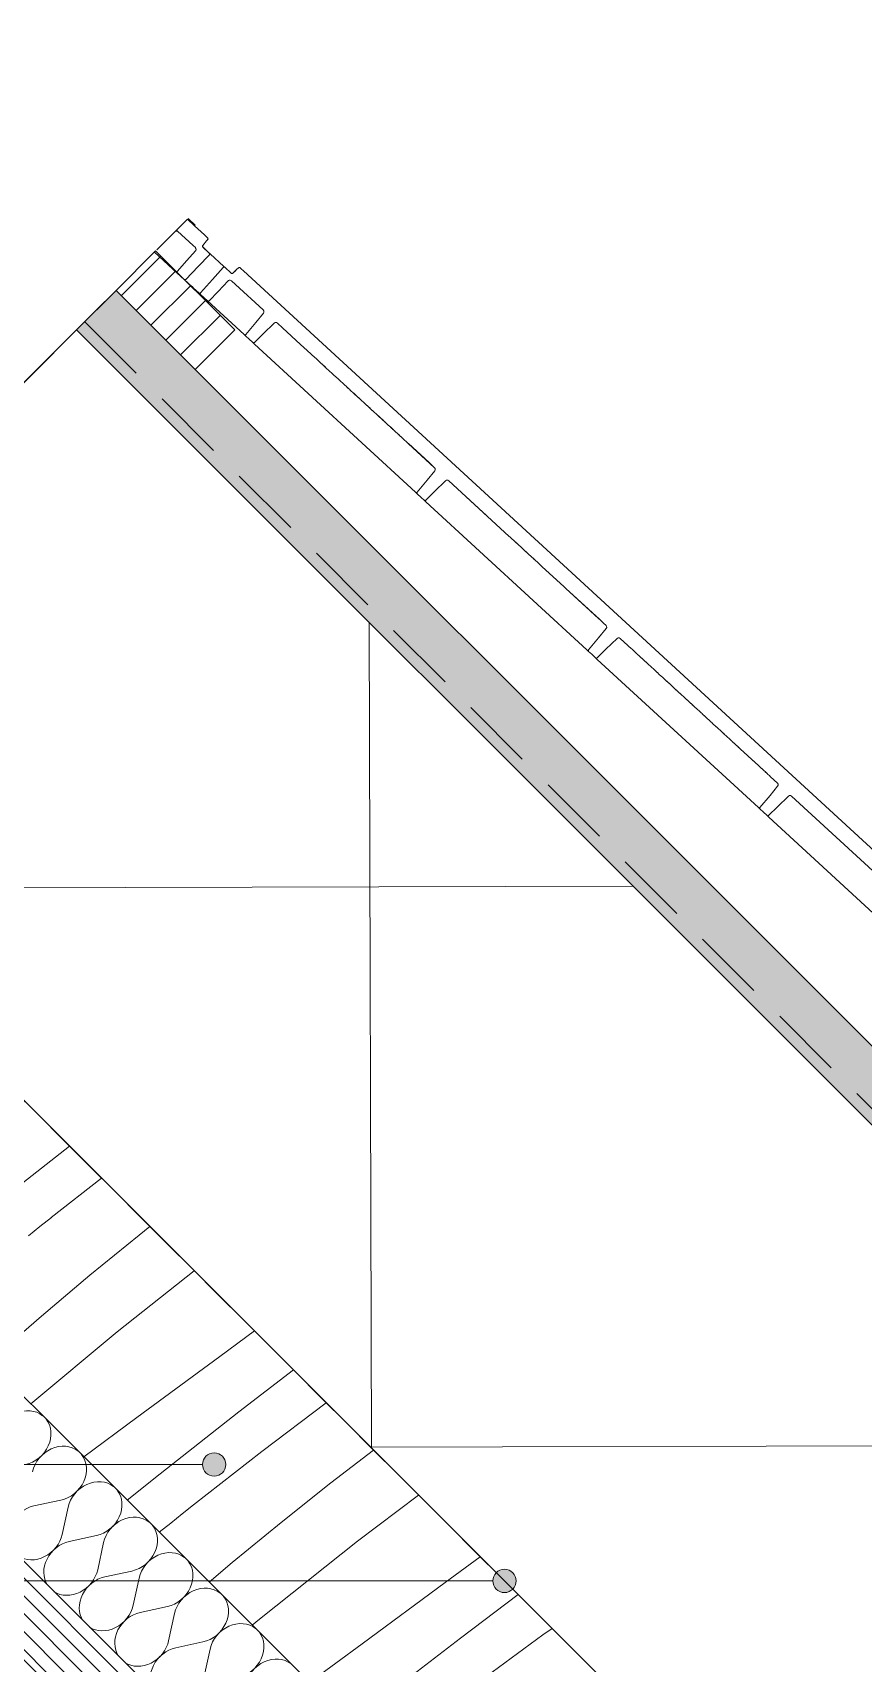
# Paper-space layout 'd-08 roof detail ' of a CAD drawing. Header units: millimetres. Extents: x 10 to 200, y 11 to 232.
# Drawn here: x 86.9 to 122.5, y 162.1 to 232.2 of the extents above; entities that cross this region are included whole.
import ezdxf
from ezdxf.xclip import XClip

# ---------------------------------------------------------------- set-up
doc = ezdxf.new("R2010")
doc.units = ezdxf.units.MM
doc.header["$MEASUREMENT"] = 0
doc.header["$XCLIPFRAME"] = 0
doc.linetypes.add('Streeplijn', pattern=[4.687, 3.125, -1.562])
doc.linetypes.add('Wipeout_Contour', pattern=[1000, 0, -1000])
for name, color, linetype in [('#01', 7, 'Continuous'), ('Info - 1_50_100', 7, 'Continuous'), ('Info - 1_5_10', 7, 'Continuous')]:
    doc.layers.add(name, color=color, linetype=linetype)

# ---------------------------------------------------------------- blocks, each defined once
blk = doc.blocks.new('*X3')
at = {"layer": 'Info - 1_50_100', "color": 9, "linetype": 'Continuous', "lineweight": 0}
for p, q in [((86.264, 182.63), (88.467, 184.365)), ((87.689, 181.302), (89.847, 182.985)), ((86.713, 180.515), (87.202, 180.905)), ((87.202, 180.905), (87.693, 181.294)), ((91.456, 180.544), (91.92, 180.912)), ((89.351, 178.818), (91.456, 180.544)), ((87.271, 177.061), (89.351, 178.818)), ((90.518, 176.38), (93.825, 179.007)), ((85.218, 175.273), (87.271, 177.061)), ((86.813, 173.291), (90.518, 176.38)), ((94.929, 175.332), (96.41, 176.422)), ((91.359, 172.703), (94.929, 175.332)), ((95.745, 172.951), (98.081, 174.751)), ((96.729, 171.252), (99.488, 173.344)), ((89.081, 171.023), (91.359, 172.703)), ((92.367, 170.29), (95.745, 172.951)), ((93.792, 168.962), (96.729, 171.252)), ((99.69, 169.897), (101.523, 171.309)), ((90.953, 169.151), (92.367, 170.29)), ((97.559, 168.204), (99.69, 169.897)), ((93.305, 168.565), (93.796, 168.954)), ((100.841, 167.392), (103.459, 169.373)), ((92.327, 167.784), (92.816, 168.175)), ((92.816, 168.175), (93.305, 168.565)), ((95.454, 166.478), (97.559, 168.204)), ((96.621, 164.04), (100.841, 167.392)), ((104.603, 165.619), (106.107, 166.725)), ((94.463, 165.641), (95.454, 166.478)), ((101.032, 162.991), (104.603, 165.619)), ((105.254, 163.236), (107.729, 165.102)), ((96.318, 163.786), (96.621, 164.04)), ((101.848, 160.611), (105.254, 163.236)), ((105.799, 161.162), (108.797, 163.371)), ((108.797, 163.371), (109.184, 163.648)), ((98.775, 161.329), (101.032, 162.991))]:
    blk.add_line(p, q, dxfattribs=at)
blk = doc.blocks.new('*X4')
at = {"layer": 'Info - 1_50_100', "color": 9, "linetype": 'Continuous', "lineweight": 0}
for p, q in [((86.939, 168.907), (88.107, 169.161)), ((88.158, 167.688), (88.412, 168.856)), ((88.463, 167.383), (89.631, 167.637)), ((89.682, 166.165), (89.936, 167.333)), ((89.986, 165.86), (91.154, 166.114)), ((91.205, 164.641), (91.459, 165.809)), ((91.51, 164.337), (92.678, 164.591)), ((92.729, 163.118), (92.982, 164.286)), ((93.033, 162.813), (94.201, 163.067)), ((94.252, 161.594), (94.506, 162.762))]:
    blk.add_line(p, q, dxfattribs=at)
for centre, start_param, end_param in [((86.508, 171.827), 0.097204, 2.214297), ((86.508, 171.827), 4.068888, 6.185981), ((88.031, 170.304), 0.097204, 2.214297), ((88.031, 170.304), 4.068888, 6.185981), ((89.555, 168.78), 0.097204, 2.214297), ((89.555, 168.78), 4.068888, 6.185981), ((87.015, 167.764), 0.927295, 2.955473), ((91.078, 167.257), 0.097204, 2.214297), ((87.015, 167.764), 3.327712, 5.35589), ((91.078, 167.257), 4.068888, 6.185981), ((88.539, 166.241), 0.927295, 2.955473), ((92.602, 165.733), 0.097204, 2.214297), ((88.539, 166.241), 3.327712, 5.35589), ((92.602, 165.733), 4.068888, 6.185981), ((90.062, 164.717), 0.927295, 2.955473), ((94.125, 164.21), 0.097204, 2.214297), ((90.062, 164.717), 3.327712, 5.35589), ((94.125, 164.21), 4.068888, 6.185981), ((91.586, 163.194), 0.927295, 2.955473), ((95.649, 162.686), 0.097204, 2.214297), ((95.649, 162.686), 4.068888, 6.185981), ((91.586, 163.194), 3.327712, 5.35589), ((93.109, 161.67), 0.927295, 2.955473), ((97.172, 161.163), 0.097204, 2.214297)]:
    blk.add_ellipse(centre, major_axis=(0.889, 0.889), ratio=0.85707, start_param=start_param, end_param=end_param, dxfattribs=at)
blk = doc.blocks.new('Drawing_2_1', base_point=(-4954.521, -1.723))
at = {"color": 254, "linetype": 'Wipeout_Contour', "lineweight": 0, "ltscale": 846.702733}
blk.add_wipeout([(10, 88.977), (200, 88.977), (200, 232.183), (10, 232.183)], dxfattribs=at)
at = {"layer": '#01', "linetype": 'Continuous', "lineweight": 0, "true_color": 0x000000}
for points in [[(94.181, 170.688), (94.219, 170.497), (94.328, 170.335), (94.49, 170.226), (94.681, 170.188), (94.873, 170.226), (95.035, 170.335), (95.143, 170.497), (95.181, 170.688), (95.143, 170.879), (95.035, 171.042), (94.873, 171.15), (94.681, 171.188), (94.49, 171.15), (94.328, 171.042), (94.219, 170.879)], [(106.644, 165.688), (106.682, 165.497), (106.79, 165.335), (106.952, 165.226), (107.144, 165.188), (107.335, 165.226), (107.497, 165.335), (107.606, 165.497), (107.644, 165.688), (107.606, 165.879), (107.497, 166.042), (107.335, 166.15), (107.144, 166.188), (106.952, 166.15), (106.79, 166.042), (106.682, 165.879)]]:
    blk.add_hatch(color=18, dxfattribs=at).paths.add_polyline_path(points)
at = {"layer": 'Info - 1_50_100', "linetype": 'Continuous', "lineweight": 0, "true_color": 0xffffff}
blk.add_hatch(color=7, dxfattribs=at).paths.add_polyline_path([(88.776, 219.412), (177.235, 130.952), (178.932, 132.649), (90.473, 221.109)])
at = {"layer": 'Info - 1_50_100', "linetype": 'Continuous', "lineweight": 0, "true_color": 0x000000}
h = blk.add_hatch(dxfattribs=at)
h.set_pattern_fill('415_Isolatie_ruit_0001', color=18, style=0, pattern_type=2)
h.set_pattern_definition([(90.152, (125.413, 147.419), (23.936, 0.0634), []), (180.152, (125.413, 147.419), (-0.064, 24.0634), [])])
h.paths.add_polyline_path([(71.098, 201.734), (159.557, 113.275), (177.235, 130.952), (88.776, 219.412)])
h = blk.add_hatch(dxfattribs=at)
h.set_pattern_fill('930_Lijnen_vert_200_0001', color=18, style=0, pattern_type=2)
h.set_pattern_definition([(315, (108.5661, 129.8994), (0.3850825, 0.3850825), [])])
h.paths.add_polyline_path([(59.077, 189.713), (147.536, 101.254), (149.658, 103.375), (61.199, 191.834)])
at = {"layer": 'Info - 1_5_10', "linetype": 'Continuous', "lineweight": 0, "true_color": 0x99a3a6}
h = blk.add_hatch(dxfattribs=at)
h.set_pattern_fill('310_Naaldhout__01__0001', color=253, style=0, pattern_type=2)
h.set_pattern_definition([(45, (-4954.5206, -1.72305), (-0.6363961, 0.6363961), [])])
h.paths.add_polyline_path([(92.17, 222.806), (90.473, 221.109), (93.867, 217.715), (95.564, 219.412)])
at = {"layer": '#01', "color": 9, "linetype": 'Continuous', "lineweight": 0}
for p, q in [((94.181, 170.688), (58.855, 170.688)), ((106.644, 165.688), (58.855, 165.688))]:
    blk.add_line(p, q, dxfattribs=at)
at = {"layer": '#01', "color": 1, "linetype": 'Continuous', "lineweight": 0}
for centre in [(94.681, 170.688), (107.144, 165.688)]:
    blk.add_circle(centre, 0.5, dxfattribs=at)
at = {"layer": 'Info - 1_50_100', "color": 5, "linetype": 'Streeplijn', "lineweight": 0}
blk.add_line((59.077, 189.713), (93.535, 224.171), dxfattribs=at)
at = {"layer": 'Info - 1_50_100', "color": 1, "linetype": 'Continuous', "lineweight": 0}
for p, q in [((93.84, 223.89), (93.535, 224.171)), ((93.564, 224.2), (93.868, 223.92)), ((93.024, 223.658), (93.023, 223.658)), ((93.102, 223.66), (93.061, 223.697)), ((93.102, 223.66), (93.776, 223.039)), ((93.84, 223.89), (93.868, 223.92)), ((93.84, 223.89), (94.272, 223.493)), ((92.12, 222.756), (93.098, 221.856)), ((93.508, 222.39), (93.881, 222.809)), ((93.887, 222.929), (93.874, 222.949)), ((93.904, 222.855), (93.893, 222.833)), ((93.901, 222.906), (93.903, 222.882)), ((94.179, 223.018), (94.182, 223.023)), ((94.181, 222.993), (94.181, 222.999)), ((94.192, 222.977), (94.195, 222.972)), ((94.195, 222.972), (94.459, 222.729)), ((94.195, 222.972), (94.277, 222.896)), ((94.195, 222.972), (94.26, 222.912)), ((94.26, 222.912), (94.264, 222.909)), ((94.264, 222.909), (94.262, 222.91)), ((94.262, 222.91), (94.275, 222.898)), ((94.277, 222.896), (94.28, 222.893)), ((94.28, 222.893), (94.299, 222.876)), ((94.299, 222.876), (94.307, 222.869)), ((94.299, 222.876), (94.303, 222.872)), ((94.303, 222.872), (94.345, 222.834)), ((94.345, 222.834), (94.353, 222.826)), ((94.353, 222.826), (94.359, 222.821)), ((94.383, 223.274), (94.408, 223.304)), ((94.41, 223.309), (94.418, 223.327)), ((94.417, 223.352), (94.418, 223.333)), ((94.48, 222.71), (94.472, 222.717)), ((94.472, 222.717), (94.479, 222.706)), ((94.501, 222.69), (94.48, 222.71)), ((94.487, 222.668), (94.481, 222.657)), ((94.486, 222.694), (94.487, 222.682)), ((94.536, 222.658), (94.501, 222.69)), ((94.582, 222.615), (94.536, 222.658)), ((94.639, 222.563), (94.582, 222.615)), ((94.606, 221.581), (95.067, 222.1)), ((94.702, 222.505), (94.639, 222.563)), ((94.77, 222.442), (94.702, 222.505)), ((94.84, 222.378), (94.77, 222.442)), ((94.908, 222.316), (94.84, 222.378)), ((94.972, 222.257), (94.908, 222.316)), ((95.028, 222.205), (94.972, 222.257)), ((95.074, 222.162), (95.028, 222.205)), ((95.067, 222.1), (95.077, 222.107)), ((95.109, 222.13), (95.074, 222.162)), ((95.101, 222.115), (95.089, 222.115)), ((95.131, 222.111), (95.109, 222.13)), ((95.126, 222.11), (95.115, 222.116)), ((95.138, 222.104), (95.131, 222.111)), ((95.729, 222.088), (95.743, 222.097)), ((95.767, 222.101), (95.75, 222.101)), ((95.79, 222.093), (95.775, 222.101)), ((95.847, 222.044), (95.945, 221.954)), ((93.083, 221.902), (93.089, 221.913)), ((93.084, 221.889), (93.085, 221.877)), ((93.098, 221.856), (93.092, 221.866)), ((93.395, 221.582), (93.254, 221.712)), ((93.395, 221.582), (93.402, 221.576)), ((93.402, 221.576), (93.422, 221.558)), ((93.407, 221.576), (93.417, 221.571)), ((93.422, 221.558), (93.454, 221.528)), ((93.442, 221.571), (93.431, 221.571)), ((93.453, 221.578), (93.442, 221.571)), ((93.454, 221.528), (93.498, 221.488)), ((93.498, 221.488), (93.551, 221.439)), ((93.551, 221.439), (93.612, 221.383)), ((93.612, 221.383), (93.678, 221.322)), ((93.678, 221.322), (93.746, 221.259)), ((95.3, 221.535), (95.279, 221.522)), ((95.347, 221.55), (95.323, 221.549)), ((95.42, 221.527), (95.398, 221.538)), ((95.433, 221.839), (95.438, 221.837)), ((95.457, 221.837), (95.463, 221.837)), ((95.48, 221.847), (95.484, 221.849)), ((95.645, 222.007), (95.484, 221.849)), ((95.593, 221.956), (95.484, 221.849)), ((95.532, 221.895), (95.484, 221.849)), ((95.484, 221.849), (95.494, 221.859)), ((95.494, 221.859), (95.503, 221.868)), ((95.593, 221.368), (96.785, 220.27)), ((95.945, 221.954), (121.099, 198.806)), ((93.746, 221.259), (93.815, 221.196)), ((93.815, 221.196), (93.88, 221.136)), ((93.88, 221.136), (93.941, 221.08)), ((93.941, 221.08), (93.994, 221.031)), ((93.994, 221.031), (94.038, 220.991)), ((94.038, 220.991), (94.07, 220.961)), ((94.07, 220.961), (94.09, 220.943)), ((94.088, 220.993), (94.082, 220.983)), ((94.083, 220.969), (94.084, 220.958)), ((94.09, 220.943), (94.097, 220.936)), ((94.097, 220.936), (94.091, 220.946)), ((94.097, 220.936), (94.238, 220.807)), ((94.394, 220.663), (95.967, 219.215)), ((94.406, 220.657), (94.416, 220.651)), ((94.429, 220.652), (94.441, 220.652)), ((94.463, 220.665), (94.453, 220.659)), ((94.85, 221.071), (94.463, 220.665)), ((96.813, 220.228), (96.785, 220.27)), ((96.795, 220.133), (96.794, 220.132)), ((96.795, 220.133), (96.816, 220.178)), ((96.816, 220.178), (96.813, 220.228)), ((95.967, 219.215), (96.04, 219.148)), ((96.407, 218.874), (96.782, 219.241)), ((97.301, 219.731), (97.258, 219.706)), ((97.351, 219.732), (97.301, 219.731)), ((97.395, 219.708), (97.351, 219.732)), ((97.615, 219.506), (97.395, 219.708)), ((97.395, 219.708), (97.613, 219.509)), ((97.613, 219.509), (97.395, 219.708)), ((97.615, 219.506), (98.394, 218.79)), ((96.03, 219.203), (96.025, 219.193)), ((96.026, 219.18), (96.027, 219.169)), ((96.027, 219.169), (96.033, 219.16)), ((96.17, 219.028), (96.04, 219.148)), ((96.412, 218.806), (96.34, 218.873)), ((96.34, 218.873), (96.349, 218.868)), ((96.375, 218.861), (96.386, 218.862)), ((96.398, 218.868), (96.407, 218.874)), ((96.412, 218.806), (103.326, 212.444)), ((98.979, 218.251), (98.978, 218.251)), ((99.016, 218.217), (99.04, 218.195)), ((99.305, 217.951), (99.455, 217.813)), ((99.352, 217.908), (99.466, 217.803)), ((99.65, 217.634), (99.723, 217.567)), ((99.726, 217.563), (99.723, 217.567)), ((99.73, 217.56), (99.726, 217.563)), ((99.776, 217.518), (99.73, 217.56)), ((99.776, 217.518), (99.775, 217.519)), ((100.033, 217.281), (100.001, 217.311)), ((100.279, 217.055), (100.033, 217.281)), ((100.364, 216.977), (100.359, 216.982)), ((100.365, 216.976), (100.363, 216.978)), ((100.363, 216.978), (100.364, 216.977)), ((100.363, 216.977), (100.367, 216.974)), ((100.367, 216.974), (100.365, 216.976)), ((100.374, 216.968), (100.368, 216.973)), ((100.375, 216.967), (100.374, 216.968)), ((100.375, 216.967), (100.375, 216.966)), ((100.38, 216.962), (100.376, 216.966)), ((100.391, 216.952), (100.38, 216.962)), ((100.38, 216.962), (100.38, 216.962)), ((100.392, 216.951), (100.382, 216.96)), ((100.383, 216.959), (100.383, 216.96)), ((100.392, 216.951), (100.384, 216.958)), ((100.411, 216.933), (100.392, 216.951)), ((100.392, 216.951), (100.411, 216.934)), ((100.411, 216.934), (100.392, 216.951)), ((100.402, 216.942), (100.392, 216.951)), ((100.392, 216.951), (100.401, 216.942)), ((100.401, 216.942), (100.392, 216.951)), ((100.401, 216.943), (100.419, 216.926)), ((100.41, 216.934), (100.467, 216.882)), ((100.419, 216.926), (100.419, 216.926)), ((100.42, 216.925), (100.449, 216.899)), ((100.42, 216.925), (100.439, 216.907)), ((100.42, 216.925), (100.429, 216.917)), ((100.439, 216.908), (100.429, 216.917)), ((100.467, 216.882), (100.485, 216.866)), ((100.52, 216.833), (100.485, 216.866)), ((100.485, 216.866), (100.512, 216.84)), ((100.485, 216.866), (100.504, 216.848)), ((100.485, 216.866), (100.504, 216.848)), ((100.485, 216.866), (100.486, 216.865)), ((100.673, 216.692), (100.687, 216.679)), ((100.687, 216.679), (100.68, 216.686)), ((100.689, 216.677), (100.687, 216.679)), ((100.696, 216.671), (100.848, 216.531)), ((100.705, 216.663), (100.848, 216.531)), ((100.848, 216.531), (100.848, 216.531)), ((100.853, 216.527), (100.85, 216.529)), ((100.856, 216.524), (100.853, 216.527)), ((100.856, 216.524), (100.854, 216.526)), ((100.854, 216.526), (100.856, 216.524)), ((100.86, 216.52), (100.857, 216.523)), ((100.863, 216.518), (100.858, 216.522)), ((100.858, 216.522), (100.861, 216.519)), ((100.86, 216.52), (100.87, 216.511)), ((100.86, 216.52), (100.868, 216.513)), ((100.86, 216.52), (100.865, 216.516)), ((100.861, 216.519), (100.86, 216.52)), ((100.865, 216.516), (100.863, 216.518)), ((100.866, 216.515), (100.875, 216.507)), ((100.866, 216.515), (100.873, 216.508)), ((100.866, 216.515), (100.871, 216.51)), ((100.871, 216.511), (100.878, 216.503)), ((100.871, 216.511), (100.877, 216.505)), ((100.873, 216.508), (100.88, 216.502)), ((100.875, 216.507), (100.875, 216.507)), ((100.88, 216.502), (100.878, 216.503)), ((100.879, 216.502), (100.881, 216.501)), ((100.885, 216.498), (100.883, 216.499)), ((100.885, 216.497), (100.884, 216.498)), ((100.884, 216.498), (100.885, 216.498)), ((100.929, 216.456), (100.928, 216.458)), ((100.937, 216.449), (100.935, 216.451)), ((100.935, 216.451), (100.938, 216.448)), ((100.938, 216.448), (100.937, 216.449)), ((101.179, 216.226), (100.938, 216.448)), ((101.179, 216.226), (101.187, 216.219)), ((101.187, 216.219), (101.19, 216.217)), ((101.19, 216.217), (101.187, 216.219)), ((101.2, 216.207), (101.196, 216.211)), ((101.205, 216.203), (101.2, 216.207)), ((101.223, 216.186), (101.214, 216.195)), ((101.228, 216.182), (101.223, 216.186)), ((101.232, 216.178), (101.228, 216.182)), ((101.228, 216.182), (101.241, 216.17)), ((101.241, 216.17), (101.236, 216.174)), ((101.245, 216.166), (101.241, 216.17)), ((101.249, 216.162), (101.245, 216.166)), ((101.249, 216.162), (101.258, 216.154)), ((101.258, 216.154), (101.254, 216.158)), ((101.262, 216.15), (101.258, 216.154)), ((101.278, 216.136), (101.262, 216.15)), ((101.262, 216.15), (101.287, 216.127)), ((101.274, 216.14), (101.27, 216.143)), ((101.278, 216.136), (101.274, 216.14)), ((101.281, 216.132), (101.278, 216.136)), ((101.287, 216.127), (101.281, 216.132)), ((101.308, 216.108), (101.287, 216.127)), ((101.306, 216.11), (101.292, 216.122)), ((101.306, 216.11), (101.303, 216.113)), ((101.314, 216.102), (101.306, 216.11)), ((101.311, 216.105), (101.314, 216.102)), ((101.318, 216.099), (101.314, 216.102)), ((101.323, 216.095), (101.318, 216.099)), ((101.325, 216.092), (101.323, 216.095)), ((101.328, 216.089), (101.325, 216.092)), ((101.331, 216.087), (101.328, 216.089)), ((101.338, 216.08), (101.331, 216.087)), ((101.335, 216.083), (101.338, 216.08)), ((101.34, 216.078), (101.338, 216.08)), ((101.343, 216.076), (101.34, 216.078)), ((101.374, 216.048), (101.343, 216.076)), ((101.352, 216.068), (101.35, 216.07)), ((101.382, 216.04), (101.352, 216.068)), ((101.386, 216.036), (101.359, 216.061)), ((101.359, 216.061), (101.359, 216.061)), ((101.467, 215.961), (101.479, 215.951)), ((101.467, 215.961), (101.476, 215.954)), ((101.481, 215.948), (101.49, 215.941)), ((101.493, 215.938), (101.504, 215.927)), ((101.493, 215.938), (101.501, 215.93)), ((101.507, 215.925), (101.516, 215.917)), ((101.531, 215.903), (101.519, 215.914)), ((101.519, 215.914), (101.527, 215.906)), ((101.67, 215.775), (101.667, 215.777)), ((101.677, 215.769), (101.67, 215.775)), ((101.672, 215.773), (101.677, 215.769)), ((101.679, 215.766), (101.687, 215.759)), ((101.687, 215.759), (101.687, 215.759)), ((101.698, 215.749), (101.69, 215.756)), ((101.694, 215.753), (101.698, 215.749)), ((101.702, 215.746), (101.707, 215.741)), ((101.707, 215.741), (101.718, 215.73)), ((101.718, 215.73), (101.71, 215.738)), ((101.713, 215.735), (101.718, 215.73)), ((101.726, 215.723), (101.718, 215.73)), ((101.721, 215.728), (101.726, 215.723)), ((101.758, 215.694), (101.729, 215.721)), ((101.729, 215.721), (101.729, 215.721)), ((101.729, 215.721), (101.758, 215.694)), ((101.736, 215.714), (101.739, 215.711)), ((101.739, 215.711), (101.766, 215.686)), ((101.739, 215.711), (101.775, 215.678)), ((101.775, 215.678), (101.897, 215.566)), ((101.784, 215.67), (101.901, 215.563)), ((101.897, 215.566), (101.897, 215.566)), ((101.901, 215.563), (101.901, 215.563)), ((101.904, 215.56), (101.907, 215.557)), ((101.913, 215.551), (101.907, 215.557)), ((101.913, 215.551), (101.91, 215.554)), ((101.91, 215.554), (101.913, 215.551)), ((101.919, 215.546), (101.924, 215.541)), ((101.919, 215.546), (101.923, 215.542)), ((101.923, 215.542), (101.921, 215.543)), ((101.924, 215.541), (101.926, 215.539)), ((101.93, 215.536), (101.928, 215.538)), ((101.93, 215.536), (101.935, 215.531)), ((101.934, 215.532), (101.93, 215.536)), ((101.93, 215.536), (101.932, 215.533)), ((101.935, 215.531), (101.934, 215.532)), ((101.945, 215.522), (101.938, 215.528)), ((101.938, 215.528), (101.942, 215.524)), ((101.942, 215.524), (101.94, 215.527)), ((101.946, 215.52), (101.945, 215.522)), ((101.996, 215.475), (101.992, 215.478)), ((101.992, 215.478), (102.001, 215.47)), ((101.993, 215.477), (101.996, 215.475)), ((101.996, 215.475), (101.997, 215.474)), ((102.009, 215.463), (102.006, 215.465)), ((102.006, 215.465), (102.008, 215.464)), ((102.01, 215.462), (102.009, 215.463)), ((102.014, 215.458), (102.01, 215.462)), ((102.021, 215.452), (102.016, 215.457)), ((102.024, 215.449), (102.021, 215.452)), ((102.111, 215.369), (102.024, 215.449)), ((102.024, 215.449), (102.024, 215.449)), ((102.255, 215.236), (102.257, 215.235)), ((102.261, 215.231), (102.259, 215.233)), ((102.26, 215.232), (102.259, 215.233)), ((102.261, 215.231), (102.26, 215.232)), ((102.262, 215.23), (102.261, 215.231)), ((102.263, 215.229), (102.262, 215.23)), ((102.265, 215.227), (102.263, 215.229)), ((102.266, 215.226), (102.265, 215.227)), ((102.267, 215.226), (102.266, 215.226)), ((102.269, 215.224), (102.267, 215.226)), ((102.273, 215.22), (102.269, 215.224)), ((102.27, 215.223), (102.273, 215.22)), ((102.281, 215.212), (102.273, 215.22)), ((102.273, 215.22), (102.277, 215.216)), ((102.277, 215.216), (102.281, 215.212)), ((102.287, 215.207), (102.281, 215.212)), ((102.282, 215.212), (102.285, 215.209)), ((102.285, 215.209), (102.287, 215.207)), ((102.294, 215.201), (102.287, 215.207)), ((102.287, 215.207), (102.291, 215.203)), ((102.291, 215.203), (102.294, 215.201)), ((102.292, 215.203), (102.294, 215.201)), ((102.297, 215.198), (102.294, 215.201)), ((102.294, 215.201), (102.297, 215.198)), ((102.302, 215.194), (102.297, 215.198)), ((102.297, 215.198), (102.302, 215.194)), ((102.302, 215.194), (102.304, 215.192)), ((102.306, 215.189), (102.304, 215.192)), ((102.311, 215.185), (102.306, 215.189)), ((102.31, 215.186), (102.315, 215.182)), ((102.315, 215.182), (102.314, 215.182)), ((102.314, 215.182), (102.32, 215.177)), ((102.32, 215.177), (102.325, 215.172)), ((102.326, 215.172), (102.33, 215.168)), ((102.334, 215.164), (102.33, 215.168)), ((102.341, 215.158), (102.334, 215.164)), ((102.334, 215.164), (102.342, 215.157)), ((102.339, 215.159), (102.342, 215.157)), ((102.349, 215.15), (102.342, 215.157)), ((102.342, 215.157), (102.353, 215.147)), ((102.35, 215.149), (102.347, 215.152)), ((102.348, 215.151), (102.35, 215.149)), ((102.352, 215.147), (102.35, 215.149)), ((102.354, 215.145), (102.352, 215.147)), ((102.364, 215.136), (102.354, 215.145)), ((102.359, 215.141), (102.357, 215.143)), ((102.37, 215.131), (102.359, 215.141)), ((102.359, 215.141), (102.373, 215.128)), ((102.361, 215.139), (102.373, 215.128)), ((102.378, 215.124), (102.364, 215.136)), ((102.364, 215.136), (102.382, 215.12)), ((102.399, 215.104), (102.405, 215.098)), ((102.414, 215.09), (102.42, 215.085)), ((102.439, 215.067), (102.429, 215.076)), ((102.445, 215.061), (102.439, 215.067)), ((102.462, 215.046), (102.455, 215.052)), ((102.472, 215.037), (102.464, 215.044)), ((102.478, 215.031), (102.472, 215.037)), ((102.485, 215.025), (102.49, 215.021)), ((102.497, 215.014), (102.492, 215.018)), ((102.52, 214.993), (102.5, 215.011)), ((102.516, 214.996), (102.5, 215.011)), ((102.523, 214.99), (102.542, 214.973)), ((102.542, 214.973), (102.523, 214.99)), ((102.559, 214.957), (102.545, 214.969)), ((102.577, 214.94), (102.562, 214.954)), ((102.577, 214.94), (102.58, 214.937)), ((102.584, 214.934), (102.597, 214.922)), ((102.602, 214.918), (102.618, 214.902)), ((102.618, 214.902), (102.602, 214.918)), ((102.623, 214.898), (102.636, 214.886)), ((102.651, 214.872), (102.64, 214.882)), ((102.656, 214.868), (102.666, 214.858)), ((102.67, 214.854), (102.687, 214.839)), ((102.67, 214.854), (102.683, 214.843)), ((102.691, 214.835), (102.703, 214.824)), ((102.722, 214.807), (102.707, 214.821)), ((102.727, 214.802), (102.722, 214.807)), ((102.741, 214.789), (102.736, 214.793)), ((102.749, 214.782), (102.746, 214.785)), ((102.754, 214.777), (102.757, 214.774)), ((102.763, 214.769), (102.757, 214.774)), ((102.757, 214.774), (102.763, 214.769)), ((102.763, 214.769), (102.76, 214.772)), ((103.013, 214.539), (104.144, 213.498)), ((103.022, 214.53), (103.017, 214.535)), ((103.017, 214.535), (103.022, 214.53)), ((104.144, 213.498), (103.022, 214.53)), ((103.916, 213.708), (103.909, 213.714)), ((104.144, 213.498), (103.916, 213.708)), ((103.923, 213.702), (104.144, 213.498)), ((104.144, 213.498), (103.928, 213.697)), ((103.928, 213.697), (104.144, 213.498)), ((104.171, 213.456), (104.144, 213.498)), ((104.153, 213.361), (104.174, 213.406)), ((104.174, 213.406), (104.171, 213.456)), ((104.616, 212.935), (104.66, 212.96)), ((104.66, 212.96), (104.71, 212.961)), ((104.71, 212.961), (104.754, 212.937)), ((104.754, 212.937), (106.418, 211.405)), ((106.218, 211.59), (104.754, 212.937)), ((103.398, 212.377), (103.326, 212.444)), ((103.388, 212.432), (103.383, 212.422)), ((103.384, 212.408), (103.385, 212.397)), ((103.393, 212.386), (103.398, 212.377)), ((103.698, 212.101), (103.568, 212.221)), ((103.765, 212.102), (104.14, 212.469)), ((103.771, 212.034), (103.698, 212.101)), ((103.698, 212.101), (103.707, 212.096)), ((103.72, 212.09), (103.73, 212.09)), ((103.744, 212.09), (103.753, 212.095)), ((103.771, 212.034), (110.684, 205.672)), ((106.218, 211.59), (106.344, 211.474)), ((106.218, 211.59), (106.276, 211.536)), ((107.373, 210.527), (107.349, 210.549)), ((107.428, 210.476), (107.373, 210.527)), ((107.652, 210.27), (107.576, 210.34)), ((107.587, 210.329), (107.614, 210.305)), ((107.614, 210.305), (107.601, 210.317)), ((107.652, 210.27), (107.614, 210.305)), ((107.652, 210.27), (107.626, 210.294)), ((107.672, 210.252), (107.661, 210.262)), ((107.694, 210.232), (107.672, 210.252)), ((107.948, 209.997), (107.937, 210.008)), ((108.005, 209.945), (107.948, 209.997)), ((107.987, 209.962), (108.05, 209.904)), ((108.05, 209.904), (108.121, 209.838)), ((108.11, 209.849), (108.05, 209.904)), ((108.317, 209.658), (108.358, 209.62)), ((108.317, 209.658), (108.347, 209.63)), ((108.394, 209.587), (108.46, 209.526)), ((108.394, 209.587), (108.444, 209.541)), ((108.476, 209.512), (108.56, 209.435)), ((108.476, 209.512), (108.54, 209.453)), ((108.575, 209.42), (108.735, 209.273)), ((108.575, 209.42), (108.711, 209.295)), ((109.782, 208.31), (109.705, 208.381)), ((111.233, 206.975), (109.782, 208.31)), ((111.233, 206.975), (111.178, 207.025)), ((111.213, 206.993), (111.233, 206.975)), ((111.379, 206.84), (111.233, 206.975)), ((111.379, 206.84), (111.502, 206.727)), ((111.502, 206.727), (111.398, 206.823)), ((111.529, 206.685), (111.502, 206.727)), ((111.511, 206.59), (111.533, 206.635)), ((111.533, 206.635), (111.529, 206.685)), ((111.975, 206.163), (112.018, 206.188)), ((112.018, 206.188), (112.068, 206.189)), ((112.068, 206.189), (112.112, 206.165)), ((112.112, 206.165), (112.443, 205.861)), ((112.268, 206.022), (112.112, 206.165)), ((110.684, 205.672), (110.757, 205.605)), ((110.742, 205.65), (110.743, 205.64)), ((110.752, 205.673), (110.748, 205.663)), ((110.757, 205.605), (110.751, 205.614)), ((110.757, 205.605), (110.887, 205.485)), ((111.056, 205.33), (111.129, 205.263)), ((111.069, 205.323), (111.078, 205.318)), ((111.092, 205.318), (111.102, 205.319)), ((111.124, 205.331), (111.114, 205.325)), ((111.124, 205.331), (111.499, 205.698)), ((111.129, 205.263), (118.042, 198.901)), ((111.701, 205.895), (111.701, 205.895)), ((112.5, 205.809), (112.443, 205.861)), ((112.443, 205.861), (112.443, 205.861)), ((112.5, 205.809), (112.501, 205.807)), ((112.501, 205.807), (112.556, 205.757)), ((112.588, 205.727), (112.556, 205.757)), ((112.62, 205.698), (112.588, 205.727)), ((112.62, 205.698), (112.675, 205.647)), ((112.675, 205.647), (112.677, 205.646)), ((112.734, 205.594), (112.677, 205.646)), ((112.734, 205.594), (112.733, 205.593)), ((112.768, 205.562), (112.832, 205.504)), ((112.832, 205.504), (112.851, 205.485)), ((112.851, 205.485), (112.856, 205.481)), ((112.906, 205.435), (112.91, 205.431)), ((112.952, 205.392), (112.91, 205.431)), ((112.967, 205.379), (112.952, 205.392)), ((112.998, 205.351), (112.968, 205.378)), ((112.998, 205.351), (113.077, 205.277)), ((113.077, 205.277), (113.092, 205.263)), ((113.092, 205.263), (113.145, 205.215)), ((113.201, 205.163), (113.145, 205.215)), ((113.201, 205.163), (113.201, 205.163)), ((113.264, 205.105), (113.333, 205.042)), ((113.346, 205.03), (113.333, 205.042)), ((113.355, 205.022), (113.346, 205.03)), ((113.355, 205.022), (113.395, 204.985)), ((113.614, 204.783), (113.612, 204.785)), ((113.614, 204.783), (113.681, 204.722)), ((113.696, 204.708), (113.681, 204.722)), ((113.71, 204.695), (113.696, 204.708)), ((113.775, 204.635), (113.71, 204.695)), ((113.775, 204.635), (113.773, 204.637)), ((113.891, 204.529), (113.912, 204.509)), ((113.928, 204.495), (113.912, 204.509)), ((113.928, 204.495), (113.983, 204.444)), ((114.039, 204.392), (113.983, 204.444)), ((114.039, 204.392), (114.039, 204.392)), ((114.039, 204.392), (114.04, 204.392)), ((114.105, 204.331), (114.152, 204.288)), ((114.16, 204.281), (114.152, 204.288)), ((114.176, 204.266), (114.16, 204.281)), ((114.195, 204.248), (114.176, 204.266)), ((114.195, 204.248), (114.205, 204.239)), ((114.206, 204.239), (114.205, 204.239)), ((114.362, 204.095), (114.358, 204.099)), ((114.362, 204.095), (114.428, 204.034)), ((114.428, 204.034), (114.443, 204.02)), ((114.457, 204.007), (114.443, 204.02)), ((114.457, 204.007), (114.522, 203.948)), ((114.662, 203.819), (114.605, 203.871)), ((114.662, 203.819), (114.662, 203.819)), ((114.662, 203.819), (114.662, 203.819)), ((114.664, 203.817), (114.662, 203.819)), ((114.93, 203.573), (114.918, 203.583)), ((114.975, 203.531), (114.93, 203.573)), ((114.975, 203.531), (114.975, 203.531)), ((115.08, 203.434), (115.143, 203.376)), ((115.143, 203.376), (115.154, 203.366)), ((115.154, 203.366), (115.167, 203.354)), ((115.167, 203.354), (115.221, 203.304)), ((115.221, 203.304), (115.219, 203.307)), ((115.349, 203.186), (115.37, 203.168)), ((115.37, 203.168), (115.381, 203.158)), ((115.381, 203.158), (115.394, 203.146)), ((115.394, 203.146), (115.448, 203.096)), ((115.581, 202.973), (115.578, 202.976)), ((115.623, 202.935), (115.581, 202.973)), ((115.623, 202.935), (115.631, 202.927)), ((115.703, 202.861), (115.755, 202.813)), ((115.755, 202.813), (115.766, 202.803)), ((115.766, 202.803), (115.777, 202.793)), ((115.777, 202.793), (115.828, 202.746)), ((116.058, 202.534), (116.001, 202.586)), ((116.162, 202.439), (116.231, 202.375)), ((116.244, 202.363), (116.231, 202.375)), ((116.244, 202.363), (116.253, 202.355)), ((116.253, 202.355), (116.275, 202.335)), ((116.457, 202.167), (116.398, 202.222)), ((116.472, 202.153), (116.457, 202.167)), ((116.479, 202.147), (116.472, 202.153)), ((116.479, 202.147), (116.567, 202.066)), ((116.567, 202.066), (116.589, 202.046)), ((116.661, 201.98), (116.661, 201.979)), ((116.69, 201.953), (116.661, 201.979)), ((116.72, 201.926), (116.69, 201.953)), ((116.72, 201.926), (116.722, 201.923)), ((116.851, 201.805), (116.789, 201.862)), ((116.851, 201.805), (116.91, 201.751)), ((116.925, 201.736), (116.91, 201.751)), ((116.931, 201.731), (116.925, 201.736)), ((116.931, 201.731), (117.02, 201.649)), ((117.122, 201.555), (117.066, 201.607)), ((117.122, 201.555), (117.122, 201.555)), ((117.181, 201.501), (117.25, 201.437)), ((117.263, 201.425), (117.25, 201.437)), ((117.594, 201.121), (117.263, 201.425)), ((117.594, 201.121), (117.594, 201.121)), ((117.767, 200.961), (117.595, 201.12)), ((117.824, 200.909), (117.767, 200.961)), ((117.824, 200.909), (117.824, 200.909)), ((117.863, 200.874), (117.825, 200.908)), ((117.924, 200.817), (117.826, 200.907)), ((118.116, 200.64), (118.117, 200.64)), ((118.147, 200.612), (118.117, 200.64)), ((118.177, 200.585), (118.147, 200.612)), ((118.177, 200.585), (118.178, 200.584)), ((118.336, 200.438), (118.429, 200.353)), ((118.431, 200.35), (118.429, 200.353)), ((118.441, 200.341), (118.431, 200.35)), ((118.441, 200.341), (118.513, 200.275)), ((118.555, 200.237), (118.556, 200.235)), ((118.888, 199.913), (118.86, 199.955)), ((118.87, 199.818), (118.891, 199.863)), ((118.891, 199.863), (118.888, 199.913)), ((118.115, 198.834), (118.042, 198.901)), ((118.111, 198.901), (118.106, 198.891)), ((118.482, 198.559), (118.857, 198.926)), ((118.625, 199.523), (118.625, 199.523)), ((119.059, 199.124), (119.059, 199.124)), ((119.333, 199.392), (119.376, 199.417)), ((119.426, 199.418), (119.376, 199.417)), ((119.471, 199.394), (119.426, 199.418)), ((118.1, 198.879), (118.101, 198.868)), ((118.102, 198.854), (118.108, 198.845)), ((118.115, 198.834), (118.246, 198.714)), ((118.487, 198.491), (118.415, 198.558)), ((118.424, 198.553), (118.415, 198.558)), ((118.461, 198.547), (118.45, 198.547)), ((118.473, 198.554), (118.482, 198.559)), ((118.487, 198.491), (125.401, 192.129))]:
    blk.add_line(p, q, dxfattribs=at)
at = {"layer": 'Info - 1_50_100', "color": 2, "linetype": 'Continuous', "lineweight": 0}
for p, q in [((94.275, 222.898), (94.277, 222.896)), ((94.303, 222.872), (94.307, 222.869)), ((100.391, 216.952), (100.383, 216.96)), ((100.392, 216.951), (100.391, 216.952)), ((100.402, 216.942), (100.401, 216.943)), ((100.411, 216.933), (100.41, 216.934)), ((100.486, 216.865), (100.485, 216.866)), ((100.689, 216.677), (100.687, 216.679)), ((100.85, 216.529), (100.849, 216.53)), ((100.936, 216.45), (100.935, 216.451)), ((101.193, 216.213), (101.184, 216.222)), ((101.196, 216.211), (101.193, 216.213)), ((101.214, 216.195), (101.21, 216.198)), ((101.278, 216.136), (101.27, 216.143)), ((101.281, 216.132), (101.278, 216.136)), ((101.306, 216.11), (101.303, 216.113)), ((101.318, 216.099), (101.314, 216.102)), ((101.356, 216.064), (101.35, 216.07)), ((101.359, 216.061), (101.356, 216.064)), ((101.479, 215.951), (101.476, 215.954)), ((101.493, 215.938), (101.49, 215.941)), ((101.504, 215.927), (101.501, 215.93)), ((101.519, 215.914), (101.516, 215.917)), ((101.531, 215.903), (101.527, 215.906)), ((101.667, 215.777), (101.66, 215.784)), ((101.677, 215.769), (101.667, 215.777)), ((101.679, 215.766), (101.677, 215.769)), ((101.69, 215.756), (101.687, 215.759)), ((101.702, 215.746), (101.698, 215.749)), ((101.718, 215.73), (101.71, 215.738)), ((101.721, 215.728), (101.718, 215.73)), ((101.736, 215.714), (101.729, 215.721)), ((101.739, 215.711), (101.736, 215.714)), ((101.945, 215.522), (101.938, 215.528)), ((101.946, 215.52), (101.945, 215.522)), ((102.02, 215.453), (102.014, 215.458)), ((102.021, 215.452), (102.02, 215.453)), ((102.258, 215.234), (102.257, 215.235)), ((102.266, 215.226), (102.265, 215.227)), ((102.316, 215.181), (102.314, 215.182)), ((102.326, 215.172), (102.324, 215.173)), ((102.407, 215.096), (102.405, 215.098)), ((102.423, 215.082), (102.42, 215.085)), ((102.439, 215.067), (102.435, 215.07)), ((102.47, 215.039), (102.462, 215.046)), ((102.478, 215.031), (102.47, 215.039)), ((102.481, 215.029), (102.478, 215.031)), ((102.497, 215.014), (102.49, 215.021)), ((102.5, 215.011), (102.497, 215.014)), ((102.523, 214.99), (102.52, 214.993)), ((102.545, 214.969), (102.542, 214.973)), ((102.562, 214.954), (102.559, 214.957)), ((102.584, 214.934), (102.58, 214.937)), ((102.763, 214.769), (102.762, 214.77)), ((103.022, 214.53), (103.02, 214.532)), ((112.556, 205.757), (112.5, 205.809)), ((112.677, 205.646), (112.62, 205.698)), ((113.145, 205.215), (113.092, 205.263)), ((113.983, 204.444), (113.928, 204.495)), ((115.578, 202.976), (115.574, 202.979)), ((116.661, 201.98), (116.659, 201.981))]:
    blk.add_line(p, q, dxfattribs=at)
at = {"layer": 'Info - 1_50_100', "color": 3, "linetype": 'Streeplijn', "lineweight": 0}
for p, q in [((89.129, 219.765), (177.588, 131.306)), ((71.098, 201.734), (159.557, 113.275))]:
    blk.add_line(p, q, dxfattribs=at)
at = {"layer": 'Info - 1_50_100', "color": 2, "linetype": 'Continuous', "lineweight": 0, "flags": 128}
for points in [[(93.535, 224.171), (93.84, 223.89), (94.272, 223.493), (94.403, 223.373), (94.417, 223.352)], [(93.102, 223.66), (93.024, 223.658)], [(93.901, 222.906), (93.887, 222.929), (93.874, 222.949), (93.776, 223.039), (93.102, 223.66)], [(93.083, 221.902), (93.089, 221.913), (93.095, 221.924), (93.508, 222.39), (93.881, 222.809), (93.893, 222.833), (93.904, 222.855)], [(93.904, 222.855), (93.903, 222.882), (93.901, 222.906)], [(94.179, 223.018), (94.181, 222.999)], [(94.181, 222.993), (94.192, 222.977), (94.264, 222.909), (94.277, 222.896), (94.299, 222.876), (94.307, 222.869), (94.345, 222.834), (94.353, 222.826), (94.459, 222.729), (94.472, 222.717), (94.479, 222.706), (94.486, 222.694)], [(94.418, 223.327), (94.41, 223.309), (94.383, 223.274), (94.375, 223.265), (94.352, 223.236), (94.19, 223.041), (94.182, 223.023)], [(94.417, 223.352), (94.418, 223.333)], [(94.487, 222.668), (94.481, 222.657), (94.475, 222.645), (93.996, 222.143), (93.464, 221.585), (93.453, 221.578), (93.442, 221.571)], [(94.082, 220.983), (94.088, 220.993), (94.094, 221.005), (94.606, 221.581), (95.067, 222.1), (95.077, 222.107), (95.089, 222.115)], [(94.486, 222.694), (94.487, 222.682), (94.487, 222.668)], [(95.089, 222.115), (95.101, 222.115), (95.115, 222.116)], [(95.115, 222.116), (95.126, 222.11), (95.138, 222.104), (95.416, 221.848), (95.433, 221.839)], [(95.463, 221.837), (95.48, 221.847), (95.494, 221.859), (95.503, 221.868), (95.532, 221.895), (95.593, 221.956), (95.645, 222.007), (95.729, 222.088), (95.743, 222.097)], [(95.75, 222.101), (95.767, 222.101)], [(95.775, 222.101), (95.79, 222.093), (95.847, 222.044), (95.945, 221.954), (121.099, 198.806), (134.529, 186.447), (134.627, 186.357), (134.676, 186.312), (134.685, 186.297)], [(93.085, 221.877), (93.084, 221.889), (93.083, 221.902)], [(93.417, 221.571), (93.407, 221.576), (93.395, 221.582), (93.254, 221.712), (93.098, 221.856), (93.092, 221.866), (93.085, 221.877)], [(93.442, 221.571), (93.431, 221.571), (93.417, 221.571)], [(95.323, 221.549), (95.3, 221.535), (95.279, 221.522), (94.85, 221.071), (94.463, 220.665), (94.453, 220.659), (94.441, 220.652)], [(95.374, 221.551), (95.347, 221.55), (95.323, 221.549)], [(96.785, 220.27), (95.593, 221.368), (95.42, 221.527), (95.398, 221.538), (95.374, 221.551)], [(95.438, 221.837), (95.457, 221.837)], [(94.084, 220.958), (94.083, 220.969), (94.082, 220.983)], [(94.416, 220.651), (94.406, 220.657), (94.394, 220.663), (94.238, 220.807), (94.097, 220.936), (94.091, 220.946), (94.084, 220.958)], [(94.441, 220.652), (94.429, 220.652), (94.416, 220.651)], [(96.025, 219.193), (96.03, 219.203), (96.035, 219.216), (96.469, 219.74), (96.794, 220.132)], [(97.258, 219.706), (96.782, 219.241), (96.407, 218.874), (96.398, 218.868), (96.386, 218.862)], [(98.669, 218.537), (98.394, 218.79), (97.615, 219.506), (97.395, 219.708)], [(96.027, 219.169), (96.026, 219.18), (96.025, 219.193)], [(96.361, 218.861), (96.349, 218.868), (96.34, 218.873), (96.17, 219.028), (96.04, 219.148), (96.033, 219.16), (96.027, 219.169)], [(96.386, 218.862), (96.375, 218.861), (96.361, 218.861)], [(99.65, 217.634), (99.466, 217.803), (99.455, 217.813), (99.253, 217.999), (99.199, 218.049), (99.04, 218.195), (99.016, 218.217), (98.669, 218.537)], [(100, 217.311), (99.819, 217.478), (99.775, 217.519), (99.73, 217.56)], [(104.144, 213.498), (103.933, 213.692), (103.923, 213.702), (103.909, 213.714), (103.022, 214.53), (103.013, 214.539), (102.763, 214.769), (102.751, 214.78), (102.741, 214.789), (102.731, 214.798), (102.722, 214.807), (102.707, 214.821), (102.691, 214.835), (102.683, 214.843), (102.67, 214.854), (102.656, 214.868), (102.64, 214.882), (102.623, 214.898), (102.614, 214.907), (102.602, 214.918), (102.584, 214.934), (102.562, 214.954), (102.545, 214.969), (102.523, 214.99), (102.5, 215.011), (102.485, 215.025), (102.472, 215.037), (102.464, 215.044), (102.455, 215.052), (102.445, 215.061), (102.429, 215.076), (102.414, 215.09), (102.399, 215.104), (102.367, 215.134), (102.357, 215.143), (102.344, 215.154), (102.334, 215.164), (102.326, 215.172), (102.316, 215.181), (102.307, 215.188), (102.298, 215.197), (102.288, 215.206), (102.278, 215.216), (102.27, 215.223), (102.261, 215.231), (102.155, 215.328), (102.024, 215.449), (102.016, 215.457), (102.006, 215.465), (101.998, 215.473), (101.946, 215.52), (101.935, 215.531), (101.928, 215.538), (101.919, 215.546), (101.907, 215.557), (101.744, 215.706), (101.731, 215.718), (101.721, 215.728), (101.713, 215.735), (101.702, 215.746), (101.694, 215.753), (101.683, 215.763), (101.672, 215.773), (101.663, 215.781), (101.531, 215.903), (101.519, 215.914), (101.507, 215.925), (101.493, 215.938), (101.481, 215.948), (101.467, 215.961), (101.359, 216.061), (101.347, 216.072), (101.338, 216.08), (101.325, 216.092), (101.318, 216.099), (101.306, 216.11), (101.297, 216.118), (101.287, 216.127), (101.274, 216.14), (101.262, 216.15), (101.254, 216.158), (101.245, 216.166), (101.236, 216.174), (101.228, 216.182), (101.219, 216.19), (101.205, 216.203), (101.196, 216.211), (101.187, 216.219), (101.179, 216.226), (100.938, 216.448), (100.928, 216.458), (100.886, 216.496), (100.878, 216.503), (100.868, 216.513), (100.86, 216.52), (100.85, 216.529), (100.705, 216.663), (100.696, 216.671), (100.68, 216.686), (100.527, 216.827), (100.52, 216.833), (100.512, 216.84), (100.504, 216.848), (100.486, 216.865), (100.467, 216.882), (100.449, 216.899), (100.439, 216.907), (100.429, 216.917), (100.42, 216.925), (100.411, 216.933), (100.402, 216.942), (100.392, 216.951), (100.384, 216.958), (100.375, 216.966), (100.368, 216.973), (100.359, 216.981), (100.279, 217.055), (100.033, 217.281)], [(100.368, 216.973), (100.358, 216.982)], [(100.886, 216.496), (100.877, 216.505)], [(101.925, 215.54), (101.916, 215.549)], [(102.002, 215.469), (101.992, 215.478)], [(102.301, 215.194), (102.291, 215.203), (102.282, 215.212), (102.273, 215.22), (102.262, 215.23)], [(102.355, 215.144), (102.347, 215.152), (102.338, 215.16)], [(102.763, 214.769), (102.754, 214.777)], [(103.383, 212.422), (103.388, 212.432), (103.394, 212.444), (103.828, 212.968), (104.153, 213.361)], [(104.616, 212.935), (104.14, 212.469), (103.765, 212.102), (103.753, 212.095), (103.744, 212.09)], [(111.502, 206.727), (111.398, 206.823), (111.379, 206.84), (111.233, 206.975), (111.213, 206.993), (111.178, 207.025), (109.782, 208.31), (109.705, 208.381), (108.751, 209.258), (108.735, 209.273), (108.711, 209.295), (108.575, 209.42), (108.56, 209.435), (108.54, 209.453), (108.476, 209.512), (108.46, 209.526), (108.444, 209.541), (108.371, 209.608), (108.358, 209.62), (108.347, 209.63), (108.121, 209.838), (108.11, 209.849), (107.987, 209.962), (107.948, 209.997), (107.937, 210.008), (107.672, 210.252), (107.661, 210.262), (107.626, 210.294), (107.614, 210.305), (107.601, 210.317), (107.587, 210.329), (107.576, 210.34), (107.567, 210.348), (107.428, 210.476), (107.373, 210.527), (107.349, 210.549), (107.333, 210.563), (106.418, 211.405), (106.344, 211.474), (106.276, 211.536), (106.218, 211.59), (104.754, 212.937)], [(103.385, 212.397), (103.384, 212.408), (103.383, 212.422)], [(103.72, 212.09), (103.707, 212.096), (103.698, 212.101), (103.568, 212.221), (103.398, 212.377), (103.393, 212.386), (103.385, 212.397)], [(103.744, 212.09), (103.73, 212.09), (103.72, 212.09)], [(110.742, 205.65), (110.748, 205.663), (110.752, 205.673), (111.186, 206.196), (111.511, 206.59)], [(111.975, 206.163), (111.499, 205.698), (111.124, 205.331), (111.114, 205.325), (111.102, 205.319)], [(112.443, 205.861), (112.268, 206.022), (112.112, 206.165)], [(110.743, 205.626), (110.743, 205.64), (110.742, 205.65)], [(111.078, 205.318), (111.069, 205.323), (111.056, 205.33), (110.887, 205.485), (110.757, 205.605), (110.751, 205.614), (110.743, 205.626)], [(111.102, 205.319), (111.092, 205.318), (111.078, 205.318)], [(112.832, 205.504), (112.735, 205.593)], [(112.91, 205.431), (112.856, 205.481)], [(113.077, 205.277), (112.968, 205.378)], [(113.333, 205.042), (113.205, 205.159)], [(113.681, 204.722), (113.612, 204.785), (113.395, 204.985), (113.355, 205.022)], [(113.912, 204.509), (113.891, 204.529), (113.773, 204.637), (113.71, 204.695)], [(114.152, 204.288), (114.043, 204.389)], [(114.428, 204.034), (114.362, 204.095), (114.206, 204.239), (114.195, 204.248)], [(114.605, 203.871), (114.457, 204.007)], [(114.918, 203.583), (114.664, 203.817)], [(115.143, 203.376), (114.981, 203.525)], [(115.37, 203.168), (115.349, 203.186), (115.219, 203.307), (115.167, 203.354)], [(115.581, 202.973), (115.529, 203.021), (115.394, 203.146)], [(115.755, 202.813), (115.631, 202.927), (115.623, 202.935)], [(116.001, 202.586), (115.777, 202.793)], [(116.231, 202.375), (116.065, 202.528)], [(116.457, 202.167), (116.275, 202.335), (116.253, 202.355)], [(116.661, 201.979), (116.589, 202.046), (116.479, 202.147)], [(116.91, 201.751), (116.789, 201.862), (116.72, 201.926)], [(117.066, 201.607), (116.931, 201.731)], [(117.25, 201.437), (117.126, 201.552)], [(117.767, 200.961), (117.595, 201.12)], [(118.117, 200.64), (117.826, 200.907)], [(118.429, 200.353), (118.184, 200.578), (118.177, 200.585)], [(118.86, 199.955), (118.568, 200.224), (118.555, 200.237), (118.513, 200.275), (118.441, 200.341)], [(118.1, 198.879), (118.106, 198.891), (118.111, 198.901), (118.544, 199.425), (118.87, 199.818)], [(119.333, 199.392), (118.857, 198.926), (118.482, 198.559), (118.473, 198.554), (118.461, 198.547)], [(126.219, 193.184), (123.3, 195.87), (119.471, 199.394)], [(118.102, 198.854), (118.101, 198.868), (118.1, 198.879)], [(118.436, 198.547), (118.424, 198.553), (118.415, 198.558), (118.246, 198.714), (118.115, 198.834), (118.108, 198.845), (118.102, 198.854)], [(118.461, 198.547), (118.45, 198.547), (118.436, 198.547)]]:
    blk.add_lwpolyline(points, dxfattribs=at)
at = {"layer": 'Info - 1_50_100', "color": 1, "linetype": 'Continuous', "lineweight": 0, "flags": 128}
for points in [[(88.776, 219.412), (90.473, 221.109), (178.932, 132.649), (177.235, 130.952)], [(71.098, 201.734), (88.776, 219.412), (177.235, 130.952), (159.557, 113.275)], [(64.734, 195.37), (71.098, 201.734), (159.557, 113.275), (153.193, 106.911)], [(61.199, 191.834), (64.734, 195.37), (153.193, 106.911), (149.658, 103.375)], [(59.077, 189.713), (61.199, 191.834), (149.658, 103.375), (147.536, 101.254)]]:
    blk.add_lwpolyline(points, close=True, dxfattribs=at)
at = {"layer": 'Info - 1_50_100', "color": 2, "linetype": 'Continuous', "lineweight": 0, "flags": 128}
blk.add_lwpolyline([(100.938, 216.448), (100.93, 216.455)], close=True, dxfattribs=at)
at = {"layer": 'Info - 1_50_100', "color": 1, "linetype": 'Continuous', "lineweight": 0}
for p in [(100.374, 216.968), (100.881, 216.501), (101.19, 216.217), (101.196, 216.211), (101.303, 216.113), (101.35, 216.07), (101.924, 215.541), (101.992, 215.478), (102.259, 215.233), (102.281, 215.212), (102.304, 215.192), (102.33, 215.168), (102.357, 215.143), (102.76, 214.772)]:
    blk.add_point(p, dxfattribs=at)
at = {"layer": 'Info - 1_5_10', "color": 1, "linetype": 'Continuous', "lineweight": 0, "flags": 128}
blk.add_lwpolyline([(92.17, 222.806), (90.473, 221.109), (93.867, 217.715), (95.564, 219.412)], close=True, dxfattribs=at)
at = {"layer": 'Info - 1_50_100', "color": 4, "linetype": 'Continuous', "lineweight": 0}
for name in ['*X3', '*X4']:
    blk.add_blockref(name, (0, 0), dxfattribs=at)

psp = doc.layouts.new('d-08 roof detail ')

# ---------------------------------------------------------------- block references
at = {"color": 4, "linetype": 'Continuous', "lineweight": 0}
ref = psp.add_blockref('Drawing_2_1', (-4954.521, -1.723), dxfattribs=at)
XClip(ref).set_block_clipping_path([(10, 88.9766866464), (200, 232.1825847889)])

doc.saveas('drawing.dxf')
